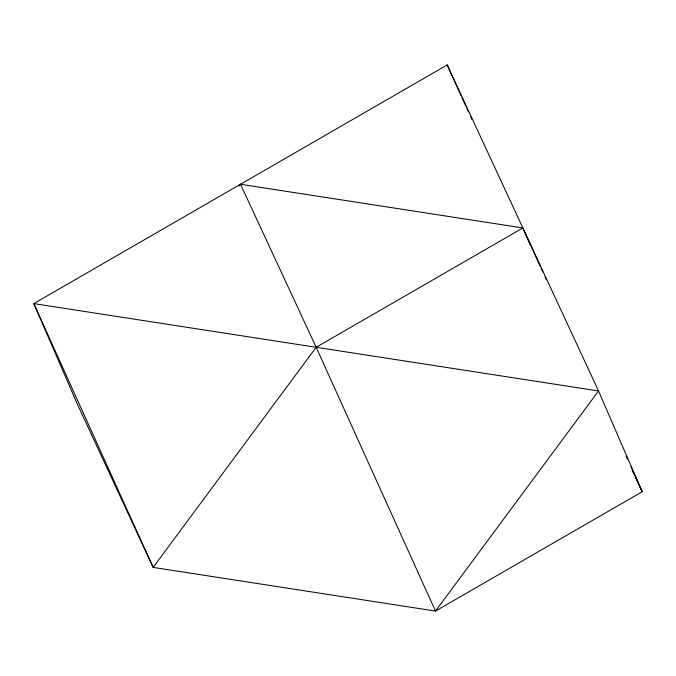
<?xml version="1.0" encoding="UTF-8"?>
<svg xmlns="http://www.w3.org/2000/svg" width="676" height="676" viewBox="0 0 676 676"><rect width="100%" height="100%" fill="white"/><g stroke="black" fill="none" stroke-linecap="round" stroke-linejoin="round"><path stroke-width="1.01" d="M239.245 185.959L240.504 184.269L522.861 227.947L540.217 266.319M447.199 64.93L33.8 303.608L77.478 404.366L153.139 567.392L435.496 611.07L642.2 491.731L598.522 390.965L447.199 64.93L461.091 95.629M632.905 471.713L634.679 475.524M635.567 477.433L636.893 480.29M637.772 482.199L642.2 491.731L630.919 466.795M240.504 184.269L316.157 347.287L435.496 611.07L598.522 390.965L33.8 303.608L153.139 567.392L316.157 347.287L522.861 227.947L530.001 244.425M541.087 268.237L542.82 272.073M544.991 276.873L546.293 279.746M626.145 456.241L627.446 459.114M461.962 97.547L465.865 106.174M466.727 108.092L468.468 111.929M470.64 116.728L471.941 119.61"/></g></svg>
